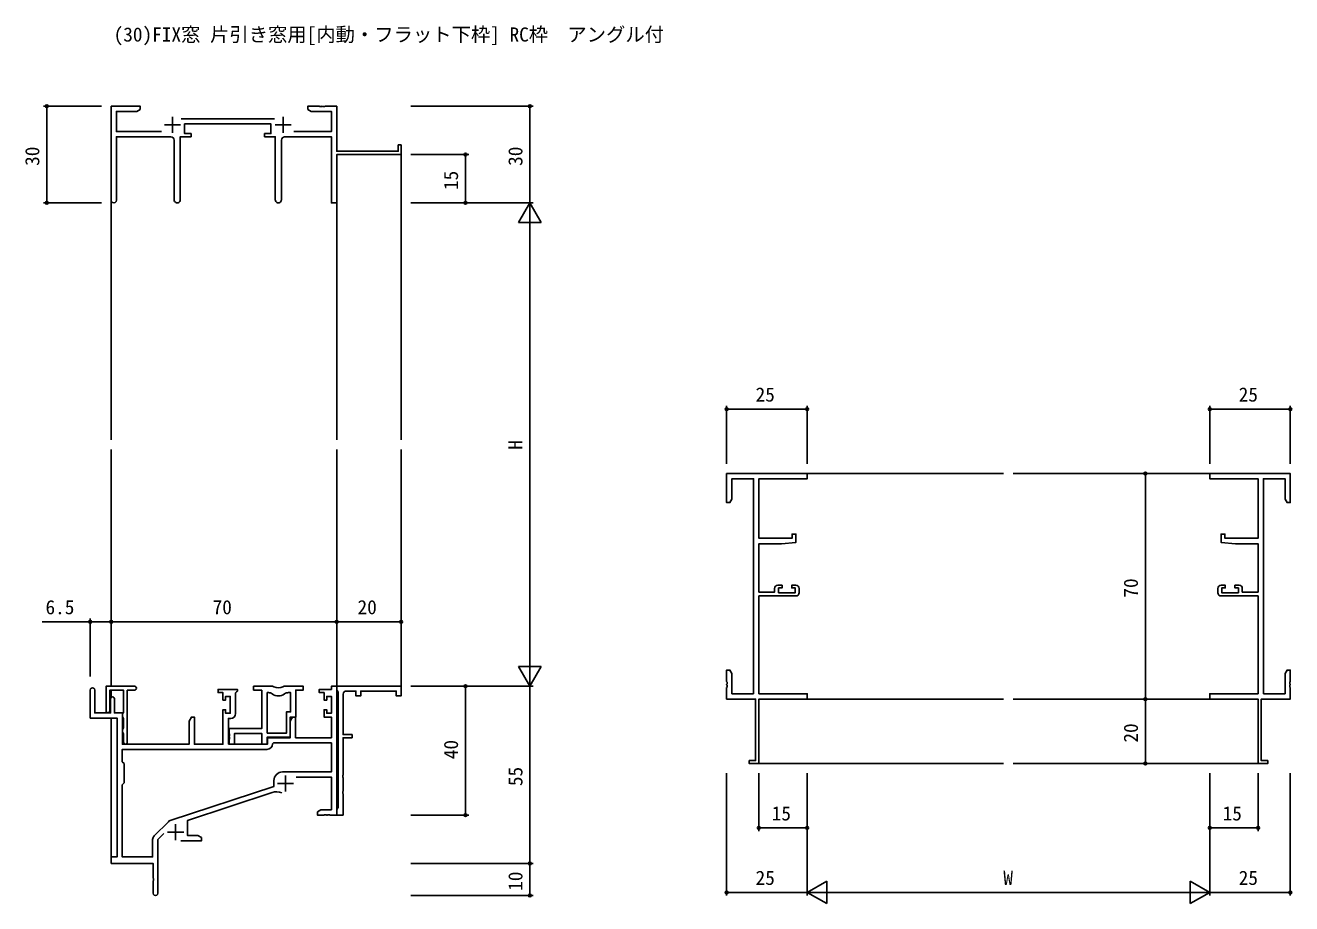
# Model space of a CAD drawing. Units: millimetres, scale not verified. Extents: x -1133 to 1134, y -806 to 806.
# Drawn here: x 31 to 424.2, y 210.6 to 483.2 of the extents above; entities that cross this region are included whole.
import ezdxf
from ezdxf.enums import TextEntityAlignment as Align

# ---------------------------------------------------------------- set-up
doc = ezdxf.new("R2010")
doc.units = ezdxf.units.MM
doc.header["$LTSCALE"] = 4
for name, color, linetype in [('0-1_USER1', 3, 'Continuous'), ('0-2_YKK_11', 7, 'Continuous'), ('0-3_YKK_12', 2, 'Continuous'), ('0-4_YKK_D', 6, 'Continuous')]:
    doc.layers.add(name, color=color, linetype=linetype)
doc.styles.add('ＭＳ ゴシック', font='')
doc.styles.get('ＭＳ ゴシック').set_extended_font_data('MS Gothic')

msp = doc.modelspace()

# ---------------------------------------------------------------- linework, layer by layer
at = {"layer": '0-2_YKK_11'}
for p, q in [((74.176, 452.296), (79.176, 452.296)), ((76.676, 454.796), (76.676, 449.796)), ((79.368, 454.226), (108.379, 454.226)), ((108.576, 452.296), (113.576, 452.296)), ((111.076, 454.796), (111.076, 449.796)), ((77.226, 429.046), (77.226, 447.596)), ((110.526, 447.596), (110.526, 429.046)), ((271.256, 308.396), (271.256, 307.096)), ((401.256, 308.396), (401.256, 307.096)), ((62.676, 276.896), (62.676, 260.696)), ((64.876, 276.896), (62.676, 276.896)), ((106.106, 263.496), (106.106, 276.096)), ((106.006, 258.466), (61.106, 258.466)), ((109.276, 247.896), (114.276, 247.896)), ((111.776, 250.396), (111.776, 245.396)), ((70.986, 231.605), (75.424, 236.043)), ((75.176, 232.796), (80.176, 232.796)), ((77.676, 235.296), (77.676, 230.296))]:
    msp.add_line(p, q, dxfattribs=at)
for points in [[(57.676, 428.911), (57.676, 458.096), (66.676, 458.096), (66.676, 457.096), (65.585, 456.466), (59.306, 456.466), (59.306, 450.226), (73.326, 450.226)], [(114.427, 450.226), (126.046, 450.226), (126.046, 456.466), (119.767, 456.466), (118.676, 457.096), (118.676, 458.096), (122.218, 458.096), (122.401, 457.976), (122.951, 457.976), (123.134, 458.096), (123.218, 458.096), (123.401, 457.976), (123.951, 457.976), (124.134, 458.096), (127.676, 458.096), (127.676, 444.096), (146.776, 444.096), (146.776, 446.096), (147.676, 446.096), (147.676, 443.096), (127.676, 443.096), (127.676, 428.096), (126.046, 428.096), (126.046, 448.596), (111.526, 448.596)], [(108.626, 429.046), (108.626, 448.596), (105.276, 448.596), (105.276, 449.596), (107.276, 449.596), (107.276, 452.596), (80.476, 452.596), (80.476, 449.596), (82.476, 449.596), (82.476, 448.596), (79.126, 448.596), (79.126, 429.046)], [(76.226, 448.596), (59.306, 448.596), (59.306, 428.911)], [(257.126, 275.726), (257.126, 342.466), (250.386, 342.466), (250.386, 336.187), (249.756, 335.096), (248.756, 335.096), (248.756, 344.096), (273.756, 344.096), (273.756, 342.466), (258.756, 342.466), (258.756, 323.996), (269.056, 323.996), (269.056, 325.296), (270.256, 325.296), (270.256, 322.69), (265.756, 322.296), (258.756, 322.296), (258.756, 307.296), (263.656, 307.296), (263.656, 308.396)], [(415.386, 275.726), (415.386, 342.466), (422.126, 342.466), (422.126, 336.187), (422.756, 335.096), (423.756, 335.096), (423.756, 344.096), (398.756, 344.096), (398.756, 342.466), (413.756, 342.466), (413.756, 323.996), (403.456, 323.996), (403.456, 325.296), (402.256, 325.296), (402.256, 322.69), (406.756, 322.296), (413.756, 322.296), (413.756, 307.296), (408.856, 307.296), (408.856, 308.396)], [(264.656, 309.396), (265.956, 309.396), (265.956, 308.596), (264.856, 308.596), (264.856, 307.096), (270.056, 307.096), (270.056, 308.596), (268.956, 308.596), (268.956, 309.396), (270.256, 309.396)], [(407.856, 309.396), (406.556, 309.396), (406.556, 308.596), (407.656, 308.596), (407.656, 307.096), (402.456, 307.096), (402.456, 308.596), (403.556, 308.596), (403.556, 309.396), (402.256, 309.396)], [(270.256, 306.096), (258.756, 306.096), (258.756, 275.726), (273.756, 275.726), (273.756, 274.096), (258.756, 274.096), (258.756, 254.096), (255.756, 254.096), (255.756, 254.996), (257.756, 254.996), (257.756, 274.096), (248.756, 274.096), (248.756, 277.638), (248.876, 277.821), (248.876, 278.371), (248.756, 278.554), (248.756, 278.638), (248.876, 278.821), (248.876, 279.371), (248.756, 279.554), (248.756, 283.096), (249.756, 283.096), (250.386, 282.005), (250.386, 275.726), (257.126, 275.726)], [(402.256, 306.096), (413.756, 306.096), (413.756, 275.726), (398.756, 275.726), (398.756, 274.096), (413.756, 274.096), (413.756, 254.096), (416.756, 254.096), (416.756, 254.996), (414.756, 254.996), (414.756, 274.096), (423.756, 274.096), (423.756, 277.638), (423.636, 277.821), (423.636, 278.371), (423.756, 278.554), (423.756, 278.638), (423.636, 278.821), (423.636, 279.371), (423.756, 279.554), (423.756, 283.096), (422.756, 283.096), (422.126, 282.005), (422.126, 275.726), (415.386, 275.726)], [(51.176, 276.896), (51.176, 268.196), (59.476, 268.196), (59.476, 225.096), (57.676, 225.096), (57.676, 223.096), (70.676, 223.096), (70.676, 218.554), (70.796, 218.371), (70.796, 217.821), (70.676, 217.638), (70.676, 213.846)], [(57.476, 274.196), (57.476, 269.796), (52.576, 269.796), (52.576, 276.896)], [(56.076, 270.396), (56.076, 278.096), (64.876, 278.096)], [(61.476, 260.696), (61.476, 263.338), (61.356, 263.521), (61.176, 263.796), (61.176, 264.696), (61.356, 264.971), (61.476, 265.154), (61.476, 268.138), (61.356, 268.321), (61.176, 268.596), (61.176, 269.496), (61.356, 269.771), (61.476, 269.954), (61.476, 276.896), (57.276, 276.896), (57.276, 270.396)], [(96.276, 269.566), (96.276, 275.996), (96.576, 276.296), (96.876, 276.596), (96.876, 277.096), (90.876, 277.096), (90.876, 276.096), (92.376, 276.096), (92.376, 273.796), (93.176, 273.796), (93.176, 274.896), (94.646, 274.896), (94.646, 269.696), (93.176, 269.696), (93.176, 270.796), (92.376, 270.796), (92.376, 260.096), (83.506, 260.096), (83.506, 268.496), (82.576, 268.496), (81.876, 267.284), (81.876, 260.096), (61.176, 260.096), (61.176, 269.796), (58.676, 269.796), (58.676, 274.196)], [(115.062, 249.866), (126.046, 249.866), (126.046, 239.726), (122.767, 239.726), (121.676, 239.096), (121.676, 238.096), (123.718, 238.096), (123.901, 238.216), (124.451, 238.216), (124.634, 238.096), (124.718, 238.096), (124.901, 238.216), (125.451, 238.216), (125.634, 238.096), (127.676, 238.096), (127.676, 278.096), (126.046, 278.096), (126.046, 277.096), (122.276, 277.096), (122.276, 276.096), (123.776, 276.096), (123.776, 273.796), (124.576, 273.796), (124.576, 274.896), (126.046, 274.896), (126.046, 269.696), (124.576, 269.696), (124.576, 270.796), (123.776, 270.796), (123.776, 268.496), (126.046, 268.496), (126.046, 262.096), (114.906, 262.096), (114.906, 268.496), (113.976, 268.496), (113.276, 267.284), (113.276, 262.096), (106.176, 262.096), (106.176, 260.096), (94.076, 260.096)], [(104.476, 276.896), (104.476, 264.996), (94.276, 264.996), (94.276, 263.454), (94.396, 263.271), (94.396, 262.721), (94.276, 262.538), (94.276, 262.454), (94.396, 262.271), (94.396, 261.721), (94.276, 261.538), (94.276, 260.096), (95.906, 260.096), (95.906, 263.366), (104.476, 263.366), (104.476, 260.096), (106.106, 260.096), (106.106, 262.296), (113.276, 262.296), (113.276, 268.496), (114.976, 268.496), (114.976, 276.896), (117.276, 276.896), (117.276, 278.096), (111.823, 278.096)], [(107.329, 278.096), (101.876, 278.096), (101.876, 276.896), (104.476, 276.896)], [(106.106, 263.496), (106.106, 276.096), (106.478, 276.096)], [(112.675, 276.096), (113.346, 276.096), (113.346, 270.126), (112.076, 270.126), (112.076, 263.496), (106.106, 263.496)], [(128.176, 240.296), (128.176, 276.396), (127.976, 276.596), (127.676, 276.896), (127.676, 278.096), (147.676, 278.096), (147.676, 275.096), (146.176, 275.096), (146.176, 276.596), (135.176, 276.596), (135.176, 275.096), (133.676, 275.096), (133.676, 276.596), (130.676, 276.596)], [(129.676, 275.596), (129.676, 263.096), (132.476, 263.096), (132.476, 262.096), (129.676, 262.096), (129.676, 250.554), (129.556, 250.371), (129.556, 249.821), (129.676, 249.638), (129.676, 245.554), (129.556, 245.371), (129.556, 244.821), (129.676, 244.638), (129.676, 238.096), (127.676, 238.096), (127.676, 239.796), (127.976, 240.096), (128.176, 240.296)], [(94.076, 260.096), (94.076, 268.066), (94.776, 268.066)], [(110.876, 251.496), (126.046, 251.496), (126.046, 260.466), (108.104, 260.466), (107.804, 260.18)], [(106.006, 258.466), (61.106, 258.466), (61.106, 254.666), (61.676, 254.096), (61.676, 248.096), (61.106, 247.526), (61.106, 225.096), (70.546, 225.096), (70.546, 230.545)], [(76.015, 236.408), (108.176, 246.996), (108.176, 248.796)], [(79.326, 230.096), (85.676, 230.096), (85.676, 231.096), (84.585, 231.726), (81.376, 231.726), (81.376, 236.456), (107.603, 245.091)], [(72.176, 213.846), (72.176, 230.491), (74.028, 232.343)]]:
    msp.add_lwpolyline(points, dxfattribs=at)
for centre, radius, start, end in [((76.226, 447.596), 1, 0.00001, 89.99999), ((111.526, 447.596), 1, 90.00001, 179.99999), ((58.491, 428.911), 0.815, 179.99999, 0.00001), ((78.176, 429.046), 0.95, 179.99999, 0.00001), ((109.576, 429.046), 0.95, 179.99999, 0.00001), ((264.656, 308.396), 1, 90.00001, 179.99999), ((270.256, 308.396), 1, 0.00001, 89.99999), ((270.256, 307.096), 1, 270.00001, 359.99999), ((402.256, 308.396), 1, 90.00001, 179.99999), ((402.256, 307.096), 1, 180.00001, 269.99999), ((407.856, 308.396), 1, 0.00001, 89.99999), ((51.876, 276.896), 0.7, 359.99999, 180.00001), ((64.876, 277.496), 0.6, 269.99999, 90.00001), ((106.478, 274.096), 2, 54.22519, 90.00004), ((107.329, 276.096), 2, 64.91237, 90.00001), ((109.576, 278.396), 3.3, 234.22517, 305.77483), ((109.576, 280.896), 3.3, 244.91238, 295.08762), ((111.823, 276.096), 2, 89.99997, 115.08762), ((112.675, 274.096), 2, 89.99996, 125.77481), ((130.676, 275.596), 1, 90.00001, 179.99999), ((58.076, 274.196), 0.6, 359.99999, 180.00001), ((56.676, 270.396), 0.6, 179.99999, 0.00001), ((94.776, 269.566), 1.5, 270.00001, 359.99999), ((62.076, 260.696), 0.6, 179.99999, 0.00001), ((106.006, 260.266), 1.8, 270.00001, 357.27059), ((110.876, 248.796), 2.7, 90.00001, 179.99999), ((109.011, 240.817), 4.5, 68.66068, 108.22312), ((76.484, 234.983), 1.5, 108.22315, 134.99999), ((72.046, 230.545), 1.5, 134.99999, 179.99998), ((71.426, 213.846), 0.75, 179.99999, 0.00001)]:
    msp.add_arc(centre, radius, start, end, dxfattribs=at)
at = {"layer": '0-3_YKK_12'}
for p, q in [((147.676, 443.396), (147.676, 354.596)), ((57.676, 428.911), (57.676, 354.596)), ((127.676, 428.911), (127.676, 354.596)), ((57.676, 351.596), (57.676, 278.096)), ((127.676, 351.596), (127.676, 277.796)), ((147.676, 351.596), (147.676, 277.796)), ((273.456, 344.096), (334.756, 344.096)), ((337.756, 344.096), (399.056, 344.096)), ((57.676, 276.896), (57.676, 274.643)), ((273.456, 274.096), (334.756, 274.096)), ((337.756, 274.096), (399.056, 274.096)), ((57.676, 268.196), (57.676, 224.796)), ((258.456, 254.096), (334.756, 254.096)), ((337.756, 254.096), (414.056, 254.096))]:
    msp.add_line(p, q, dxfattribs=at)
at = {"layer": '0-4_YKK_D'}
for p, q in [((54.676, 458.096), (36.676, 458.096)), ((37.676, 458.096), (37.676, 428.096)), ((150.676, 458.096), (188.676, 458.096)), ((187.676, 428.096), (187.676, 458.096)), ((150.676, 443.096), (168.676, 443.096)), ((167.676, 428.096), (167.676, 443.096)), ((54.676, 428.096), (36.676, 428.096)), ((150.676, 428.096), (188.676, 428.096)), ((150.676, 428.096), (188.676, 428.096)), ((150.676, 428.096), (168.676, 428.096)), ((187.676, 428.096), (184.176, 422.034)), ((187.676, 428.096), (191.176, 422.034)), ((187.676, 428.096), (187.676, 415.972)), ((184.176, 422.034), (191.176, 422.034)), ((187.676, 421.096), (187.676, 285.096)), ((248.756, 347.096), (248.756, 365.096)), ((248.756, 364.096), (273.756, 364.096)), ((273.756, 347.096), (273.756, 365.096)), ((398.756, 347.096), (398.756, 365.096)), ((398.756, 364.096), (423.756, 364.096)), ((423.756, 347.096), (423.756, 365.096)), ((395.756, 344.096), (377.756, 344.096)), ((378.756, 344.096), (378.756, 274.096)), ((51.176, 281.096), (51.176, 299.096)), ((57.676, 281.096), (57.676, 299.096)), ((57.676, 281.096), (57.676, 299.096)), ((127.676, 281.096), (127.676, 299.096)), ((127.676, 281.096), (127.676, 299.096)), ((147.676, 281.096), (147.676, 299.096)), ((57.676, 298.096), (127.676, 298.096)), ((127.676, 298.096), (147.676, 298.096)), ((187.676, 278.096), (187.676, 290.22)), ((187.676, 278.096), (184.176, 284.158)), ((191.176, 284.158), (184.176, 284.158)), ((187.676, 278.096), (191.176, 284.158)), ((150.676, 278.096), (188.676, 278.096)), ((150.676, 278.096), (168.676, 278.096)), ((150.676, 278.096), (188.676, 278.096)), ((167.676, 278.096), (167.676, 238.096)), ((187.676, 278.096), (187.676, 223.096)), ((395.756, 274.096), (377.756, 274.096)), ((395.756, 274.096), (377.756, 274.096)), ((378.756, 274.096), (378.756, 254.096)), ((395.756, 254.096), (377.756, 254.096)), ((248.756, 251.096), (248.756, 213.096)), ((258.756, 251.096), (258.756, 233.096)), ((273.756, 251.096), (273.756, 213.096)), ((273.756, 251.096), (273.756, 213.096)), ((273.756, 251.096), (273.756, 233.096)), ((398.756, 251.096), (398.756, 213.096)), ((398.756, 251.096), (398.756, 213.096)), ((398.756, 251.096), (398.756, 233.096)), ((413.756, 251.096), (413.756, 233.096)), ((423.756, 251.096), (423.756, 213.096)), ((150.676, 238.096), (168.676, 238.096)), ((273.756, 234.096), (258.756, 234.096)), ((398.756, 234.096), (413.756, 234.096)), ((150.676, 223.096), (188.676, 223.096)), ((150.676, 223.096), (188.676, 223.096)), ((187.676, 223.096), (187.676, 213.096)), ((273.756, 214.096), (279.818, 217.596)), ((279.818, 210.596), (279.818, 217.596)), ((398.756, 214.096), (392.693, 217.596)), ((392.693, 217.596), (392.693, 210.596)), ((150.676, 213.096), (188.676, 213.096)), ((248.756, 214.096), (273.756, 214.096)), ((273.756, 214.096), (279.818, 210.596)), ((273.756, 214.096), (285.88, 214.096)), ((280.756, 214.096), (391.756, 214.096)), ((398.756, 214.096), (386.631, 214.096)), ((398.756, 214.096), (392.693, 210.596)), ((398.756, 214.096), (423.756, 214.096))]:
    msp.add_line(p, q, dxfattribs=at)
msp.add_lwpolyline([(57.676, 298.096), (51.176, 298.096), (36.276, 298.096)], dxfattribs=at)
for centre in [(37.676, 458.096), (187.676, 458.096), (167.676, 443.096), (37.676, 428.096), (167.676, 428.096), (248.756, 364.096), (273.756, 364.096), (398.756, 364.096), (423.756, 364.096), (378.756, 344.096), (51.176, 298.096), (57.676, 298.096), (57.676, 298.096), (127.676, 298.096), (127.676, 298.096), (147.676, 298.096), (167.676, 278.096), (378.756, 274.096), (378.756, 274.096), (378.756, 254.096), (167.676, 238.096), (258.756, 234.096), (273.756, 234.096), (398.756, 234.096), (413.756, 234.096), (187.676, 223.096), (187.676, 223.096), (187.676, 213.096), (248.756, 214.096), (423.756, 214.096)]:
    msp.add_circle(centre, 0.425, dxfattribs=at)

# ---------------------------------------------------------------- texts
at = {"layer": '0-1_USER1', "style": 'ＭＳ ゴシック'}
msp.add_text('(30)FIX窓 片引き窓用[内動・フラット下枠] RC枠  アングル付', height=4.399, dxfattribs=at).set_placement((58.42, 476.837), align=Align.BOTTOM_LEFT)
at = {"layer": '0-4_YKK_D', "style": 'ＭＳ ゴシック'}
for s, p in [('30', (36.676, 439.576)), ('30', (186.676, 439.576)), ('15', (166.676, 432.076)), ('H', (186.676, 351.496)), ('70', (377.756, 305.576)), ('20', (377.756, 260.576)), ('40', (166.676, 255.426)), ('55', (186.676, 247.076)), ('10', (186.676, 214.576))]:
    msp.add_text(s, height=4.399, rotation=90, dxfattribs=at).set_placement(p, align=Align.BOTTOM_LEFT)
for s, p in [('25', (257.736, 365.096)), ('25', (407.736, 365.096)), ('6.5', (37.276, 299.096)), ('70', (89.156, 299.096)), ('20', (134.156, 299.096)), ('15', (262.736, 235.096)), ('15', (402.736, 235.096)), ('25', (257.736, 215.096)), ('W', (334.656, 215.096)), ('25', (407.736, 215.096))]:
    msp.add_text(s, height=4.399, dxfattribs=at).set_placement(p, align=Align.BOTTOM_LEFT)

doc.saveas('drawing.dxf')
